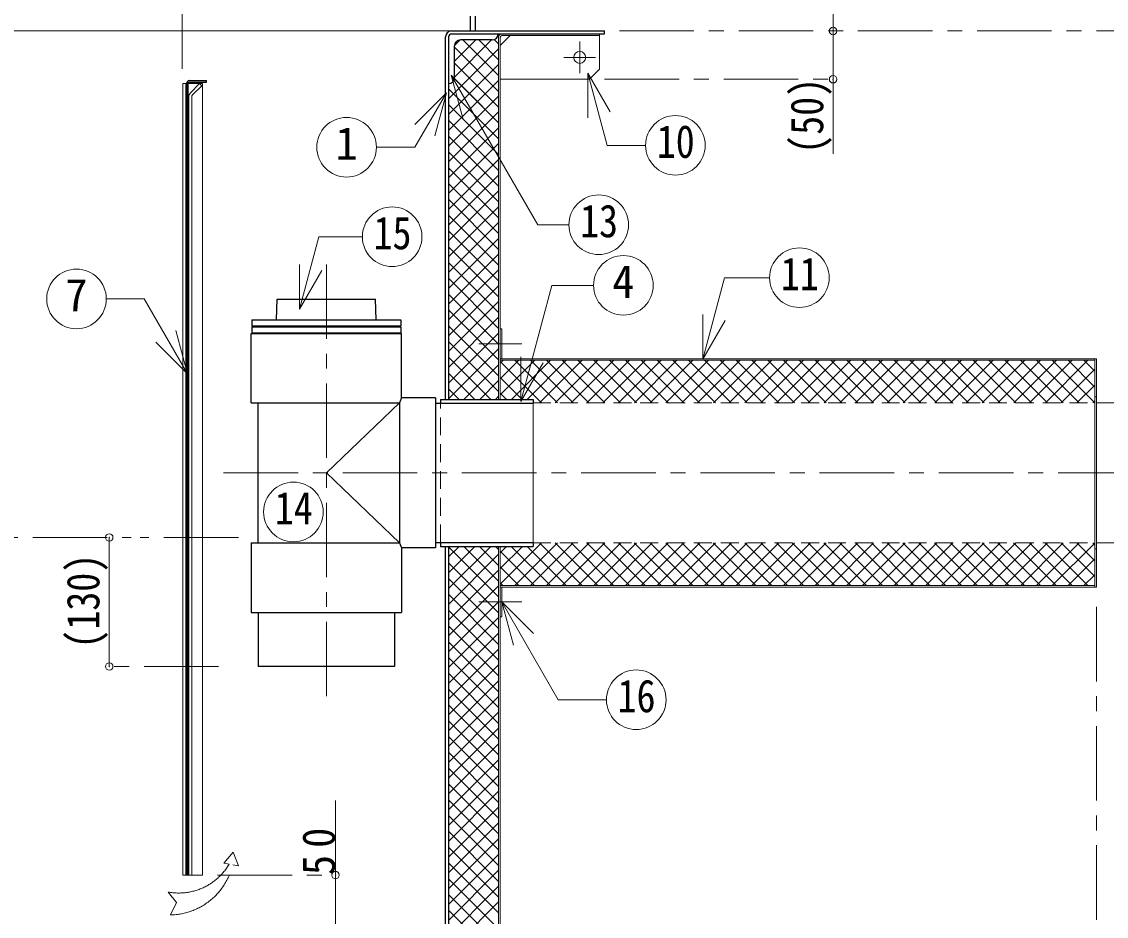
# Model space of a CAD drawing. Units: millimetres at full size, sheet at 1:15; details may follow other scales. Extents: x -3171 to 2904, y -2098 to 2117.
# Drawn here: x -1068 to 24, y -1284 to -384 of the extents above; entities that cross this region are included whole.
import ezdxf
from ezdxf.enums import TextEntityAlignment as Align

# ---------------------------------------------------------------- set-up
doc = ezdxf.new("R2010")
doc.units = ezdxf.units.MM
doc.header["$LTSCALE"] = 15
doc.header["$PDMODE"] = 32
doc.header["$PDSIZE"] = 7.5
for name, pattern in [('CHAIN1', [8, 5, -1, 1, -1]), ('DASHED1', [1.8, 1.2, -0.6]), ('DOUBLE_CHAIN1', [8.8, 5, -1, 0.6, -0.6, 0.6, -1])]:
    doc.linetypes.add(name, pattern=pattern)
doc.layers.add('0-6_補助線', color=4, linetype='Continuous', lineweight=9)
doc.styles.add('ＭＳ ゴシック', font='')
doc.styles.get('ＭＳ ゴシック').set_extended_font_data('MS Gothic')

msp = doc.modelspace()

# ---------------------------------------------------------------- linework, layer by layer
at = {"layer": '0-6_補助線', "linetype": 'CHAIN1'}
for p, q in [((-906.07, -430.95), (-906.07, -67.95)), ((-466.07, -392.95), (713.93, -392.95)), ((-506.07, -435.55), (-506.07, -403.55)), ((-490.07, -419.55), (-522.07, -419.55)), ((-481.07, -441.55), (-251.07, -441.55)), ((-761.07, -627.95), (-761.07, -1067.95)), ((-607.67, -707.95), (-564.47, -707.95)), ((-864.57, -837.95), (488.93, -837.95)), ((-607.67, -967.95), (-564.47, -967.95)), ((13.93, -972.95), (13.93, -1552.95)), ((-869.57, -1032.95), (-979.57, -1032.95)), ((-870.57, -1242.95), (-751.82, -1242.95))]:
    msp.add_line(p, q, dxfattribs=at)
at = {"layer": '0-6_補助線'}
for p, q in [((-251.07, -317.95), (-251.07, -516.55)), ((-635.07, -392.95), (-1847.07, -392.95)), ((-632.07, -439.32), (-594.7, -401.95)), ((-632.07, -423.41), (-610.61, -401.95)), ((-632.05, -407.49), (-626.54, -401.97)), ((-623.57, -401.95), (-587.67, -437.85)), ((-607.66, -401.95), (-587.67, -421.94)), ((-592.09, -401.62), (-587.67, -406.03)), ((-586.07, -407.55), (-576.07, -397.55)), ((-486.07, -397.55), (-486.07, -431.55)), ((-638.07, -461.23), (-587.67, -410.83)), ((-632.07, -409.36), (-587.67, -453.76)), ((-632.07, -425.27), (-587.67, -469.67)), ((-638.07, -477.14), (-587.67, -426.74)), ((-486.07, -431.55), (-496.07, -441.55)), ((-902.57, -445.95), (-901.82, -445.95)), ((-900.32, -445.95), (-885.57, -445.95)), ((-885.57, -1242.95), (-885.57, -445.95)), ((-638.07, -493.05), (-587.67, -442.65)), ((-632.18, -441.07), (-587.67, -485.58)), ((-496.07, -441.55), (-586.07, -441.55)), ((-638.07, -451.09), (-587.67, -501.49)), ((-638.07, -508.96), (-587.67, -458.56)), ((-638.07, -467), (-587.67, -517.4)), ((-638.07, -524.87), (-587.67, -474.47)), ((-638.07, -482.91), (-587.67, -533.31)), ((-638.07, -540.78), (-587.67, -490.38)), ((-638.07, -498.82), (-587.67, -549.22)), ((-638.07, -556.69), (-587.67, -506.29)), ((-638.07, -514.73), (-587.67, -565.13)), ((-638.07, -572.6), (-587.67, -522.2)), ((-638.07, -530.64), (-587.67, -581.04)), ((-638.07, -588.51), (-587.67, -538.11)), ((-638.07, -546.55), (-587.67, -596.95)), ((-638.07, -604.42), (-587.67, -554.02)), ((-638.07, -562.46), (-587.67, -612.86)), ((-638.07, -620.33), (-587.67, -569.93)), ((-638.07, -578.37), (-587.67, -628.77)), ((-638.07, -636.24), (-587.67, -585.84)), ((-638.07, -594.28), (-587.67, -644.68)), ((-638.07, -652.15), (-587.67, -601.75)), ((-638.07, -610.19), (-587.67, -660.59)), ((-638.07, -668.06), (-587.67, -617.66)), ((-638.07, -626.1), (-587.67, -676.5)), ((-638.07, -683.97), (-587.67, -633.57)), ((-638.07, -642.01), (-587.67, -692.41)), ((-638.07, -699.88), (-587.67, -649.48)), ((-638.07, -657.92), (-587.67, -708.32)), ((-638.07, -715.79), (-587.67, -665.39)), ((-638.07, -673.83), (-587.67, -724.23)), ((-638.07, -731.7), (-587.67, -681.3)), ((-638.07, -689.74), (-587.67, -740.14)), ((-638.07, -747.61), (-587.67, -697.21)), ((-638.07, -705.65), (-587.67, -756.05)), ((-638.07, -763.52), (-587.67, -713.12)), ((-638.07, -721.56), (-595.68, -763.95)), ((-622.59, -763.95), (-587.67, -729.03)), ((-586.07, -759.25), (-551.37, -724.55)), ((-586.07, -743.34), (-567.28, -724.55)), ((-586.07, -727.43), (-583.19, -724.55)), ((-586.07, -725.83), (-544.45, -767.45)), ((-574.86, -763.95), (-535.46, -724.55)), ((-571.44, -724.55), (-528.54, -767.45)), ((-558.95, -763.95), (-519.55, -724.55)), ((-555.53, -724.55), (-512.63, -767.45)), ((-546.54, -767.45), (-503.64, -724.55)), ((-539.62, -724.55), (-496.72, -767.45)), ((-530.63, -767.45), (-487.73, -724.55)), ((-523.71, -724.55), (-480.81, -767.45)), ((-514.72, -767.45), (-471.82, -724.55)), ((-507.8, -724.55), (-464.9, -767.45)), ((-498.81, -767.45), (-455.91, -724.55)), ((-491.89, -724.55), (-448.99, -767.45)), ((-482.91, -767.45), (-440.01, -724.55)), ((-475.98, -724.55), (-433.08, -767.45)), ((-467, -767.45), (-424.1, -724.55)), ((-460.07, -724.55), (-417.17, -767.45)), ((-451.09, -767.45), (-408.19, -724.55)), ((-444.16, -724.55), (-401.26, -767.45)), ((-435.18, -767.45), (-392.28, -724.55)), ((-428.25, -724.55), (-385.35, -767.45)), ((-419.27, -767.45), (-376.37, -724.55)), ((-412.34, -724.55), (-369.44, -767.45)), ((-403.36, -767.45), (-360.46, -724.55)), ((-396.43, -724.55), (-353.53, -767.45)), ((-387.45, -767.45), (-344.55, -724.55)), ((-380.52, -724.55), (-337.62, -767.45)), ((-371.54, -767.45), (-328.64, -724.55)), ((-364.61, -724.55), (-321.71, -767.45)), ((-355.63, -767.45), (-312.73, -724.55)), ((-348.7, -724.55), (-305.8, -767.45)), ((-339.72, -767.45), (-296.82, -724.55)), ((-332.79, -724.55), (-289.89, -767.45)), ((-323.81, -767.45), (-280.91, -724.55)), ((-316.88, -724.55), (-273.98, -767.45)), ((-307.9, -767.45), (-265, -724.55)), ((-300.97, -724.55), (-258.07, -767.45)), ((-291.99, -767.45), (-249.09, -724.55)), ((-285.06, -724.55), (-242.16, -767.45)), ((-276.08, -767.45), (-233.18, -724.55)), ((-269.15, -724.55), (-226.25, -767.45)), ((-260.17, -767.45), (-217.27, -724.55)), ((-253.24, -724.55), (-210.34, -767.45)), ((-244.26, -767.45), (-201.36, -724.55)), ((-237.33, -724.55), (-194.43, -767.45)), ((-228.35, -767.45), (-185.45, -724.55)), ((-221.42, -724.55), (-178.52, -767.45)), ((-212.44, -767.45), (-169.54, -724.55)), ((-205.51, -724.55), (-162.61, -767.45)), ((-196.53, -767.45), (-153.63, -724.55)), ((-189.6, -724.55), (-146.7, -767.45)), ((-180.62, -767.45), (-137.72, -724.55)), ((-173.69, -724.55), (-130.79, -767.45)), ((-164.71, -767.45), (-121.81, -724.55)), ((-157.78, -724.55), (-114.88, -767.45)), ((-148.8, -767.45), (-105.9, -724.55)), ((-141.87, -724.55), (-98.97, -767.45)), ((-132.89, -767.45), (-89.99, -724.55)), ((-125.96, -724.55), (-83.06, -767.45)), ((-116.98, -767.45), (-74.08, -724.55)), ((-110.05, -724.55), (-67.15, -767.45)), ((-101.07, -767.45), (-58.17, -724.55)), ((-94.14, -724.55), (-51.24, -767.45)), ((-85.16, -767.45), (-42.26, -724.55)), ((-78.23, -724.55), (-35.33, -767.45)), ((-69.25, -767.45), (-26.35, -724.55)), ((-62.32, -724.55), (-19.42, -767.45)), ((-53.34, -767.45), (-10.44, -724.55)), ((-46.41, -724.55), (-3.51, -767.45)), ((-37.43, -767.45), (5.47, -724.55)), ((-30.5, -724.55), (12.33, -767.38)), ((-14.59, -724.55), (12.33, -751.47)), ((1.32, -724.55), (12.33, -735.56)), ((-638.07, -737.47), (-611.59, -763.95)), ((-586.07, -741.74), (-563.86, -763.95)), ((-21.52, -767.45), (12.33, -733.61)), ((-606.68, -763.95), (-587.67, -744.94)), ((-5.61, -767.45), (12.33, -749.52)), ((-638.07, -753.38), (-627.5, -763.95)), ((-590.77, -763.95), (-587.67, -760.85)), ((-586.07, -757.65), (-579.77, -763.95)), ((12.33, -914.45), (12.33, -761.45)), ((13.93, -914.45), (13.93, -761.45)), ((10.3, -767.45), (12.33, -765.43)), ((-979.57, -902.95), (-979.57, -1032.95)), ((-638.07, -954.44), (-595.59, -911.95)), ((-638.07, -938.53), (-611.5, -911.95)), ((-638.07, -922.62), (-627.41, -911.95)), ((-638.07, -912.48), (-587.67, -962.88)), ((-622.68, -911.95), (-587.67, -946.97)), ((-606.77, -911.95), (-587.67, -931.06)), ((-590.86, -911.95), (-587.67, -915.15)), ((-586.07, -950.17), (-544.36, -908.45)), ((-586.07, -934.26), (-563.77, -911.95)), ((-586.07, -918.35), (-579.68, -911.95)), ((-586.07, -916.75), (-551.46, -951.35)), ((-574.95, -911.95), (-535.55, -951.35)), ((-571.35, -951.35), (-528.45, -908.45)), ((-559.04, -911.95), (-519.64, -951.35)), ((-555.44, -951.35), (-512.54, -908.45)), ((-546.63, -908.45), (-503.73, -951.35)), ((-539.53, -951.35), (-496.63, -908.45)), ((-530.72, -908.45), (-487.82, -951.35)), ((-523.62, -951.35), (-480.72, -908.45)), ((-514.81, -908.45), (-471.91, -951.35)), ((-507.71, -951.35), (-464.81, -908.45)), ((-498.91, -908.45), (-456.01, -951.35)), ((-491.8, -951.35), (-448.9, -908.45)), ((-483, -908.45), (-440.1, -951.35)), ((-475.89, -951.35), (-432.99, -908.45)), ((-467.09, -908.45), (-424.19, -951.35)), ((-459.98, -951.35), (-417.08, -908.45)), ((-451.18, -908.45), (-408.28, -951.35)), ((-444.07, -951.35), (-401.17, -908.45)), ((-435.27, -908.45), (-392.37, -951.35)), ((-428.16, -951.35), (-385.26, -908.45)), ((-419.36, -908.45), (-376.46, -951.35)), ((-412.25, -951.35), (-369.35, -908.45)), ((-403.45, -908.45), (-360.55, -951.35)), ((-396.34, -951.35), (-353.44, -908.45)), ((-387.54, -908.45), (-344.64, -951.35)), ((-380.43, -951.35), (-337.53, -908.45)), ((-371.63, -908.45), (-328.73, -951.35)), ((-364.52, -951.35), (-321.62, -908.45)), ((-355.72, -908.45), (-312.82, -951.35)), ((-348.61, -951.35), (-305.71, -908.45)), ((-339.81, -908.45), (-296.91, -951.35)), ((-332.7, -951.35), (-289.8, -908.45)), ((-323.9, -908.45), (-281, -951.35)), ((-316.79, -951.35), (-273.89, -908.45)), ((-307.99, -908.45), (-265.09, -951.35)), ((-300.88, -951.35), (-257.98, -908.45)), ((-292.08, -908.45), (-249.18, -951.35)), ((-284.97, -951.35), (-242.07, -908.45)), ((-276.17, -908.45), (-233.27, -951.35)), ((-269.06, -951.35), (-226.16, -908.45)), ((-260.26, -908.45), (-217.36, -951.35)), ((-253.15, -951.35), (-210.25, -908.45)), ((-244.35, -908.45), (-201.45, -951.35)), ((-237.24, -951.35), (-194.34, -908.45)), ((-228.44, -908.45), (-185.54, -951.35)), ((-221.33, -951.35), (-178.43, -908.45)), ((-212.53, -908.45), (-169.63, -951.35)), ((-205.42, -951.35), (-162.52, -908.45)), ((-196.62, -908.45), (-153.72, -951.35)), ((-189.51, -951.35), (-146.61, -908.45)), ((-180.71, -908.45), (-137.81, -951.35)), ((-173.6, -951.35), (-130.7, -908.45)), ((-164.8, -908.45), (-121.9, -951.35)), ((-157.69, -951.35), (-114.79, -908.45)), ((-148.89, -908.45), (-105.99, -951.35)), ((-141.78, -951.35), (-98.88, -908.45)), ((-132.98, -908.45), (-90.08, -951.35)), ((-125.87, -951.35), (-82.97, -908.45)), ((-117.07, -908.45), (-74.17, -951.35)), ((-109.96, -951.35), (-67.06, -908.45)), ((-101.16, -908.45), (-58.26, -951.35)), ((-94.05, -951.35), (-51.15, -908.45)), ((-85.25, -908.45), (-42.35, -951.35)), ((-78.14, -951.35), (-35.24, -908.45)), ((-69.34, -908.45), (-26.44, -951.35)), ((-62.23, -951.35), (-19.33, -908.45)), ((-53.43, -908.45), (-10.53, -951.35)), ((-46.32, -951.35), (-3.42, -908.45)), ((-37.52, -908.45), (5.38, -951.35)), ((-30.41, -951.35), (12.33, -908.62)), ((-21.61, -908.45), (12.33, -942.39)), ((-5.7, -908.45), (12.33, -926.48)), ((10.21, -908.45), (12.33, -910.57)), ((-638.07, -970.35), (-587.67, -919.95)), ((-14.5, -951.35), (12.33, -924.53)), ((-638.07, -928.39), (-587.67, -978.79)), ((-638.07, -986.26), (-587.67, -935.86)), ((-586.07, -932.66), (-567.37, -951.35)), ((-638.07, -944.3), (-587.67, -994.7)), ((-586.07, -948.57), (-583.28, -951.35)), ((1.41, -951.35), (12.33, -940.44)), ((-638.07, -1002.17), (-587.67, -951.77)), ((-638.07, -960.21), (-587.67, -1010.61)), ((12.21, -951.35), (12.33, -951.24)), ((-638.07, -1018.08), (-587.67, -967.68)), ((-638.07, -976.12), (-587.67, -1026.52)), ((-638.07, -1033.99), (-587.67, -983.59)), ((-638.07, -992.03), (-587.67, -1042.43)), ((-638.07, -1049.9), (-587.67, -999.5)), ((-638.07, -1007.94), (-587.67, -1058.34)), ((-638.07, -1065.81), (-587.67, -1015.41)), ((-638.07, -1023.85), (-587.67, -1074.25)), ((-638.07, -1081.72), (-587.67, -1031.32)), ((-638.07, -1039.76), (-587.67, -1090.16)), ((-638.07, -1097.63), (-587.67, -1047.23)), ((-638.07, -1055.67), (-587.67, -1106.07)), ((-638.07, -1113.54), (-587.67, -1063.14)), ((-638.07, -1071.58), (-587.67, -1121.98)), ((-638.07, -1129.45), (-587.67, -1079.05)), ((-638.07, -1087.49), (-587.67, -1137.89)), ((-638.07, -1145.36), (-587.67, -1094.96)), ((-638.07, -1103.4), (-587.67, -1153.8)), ((-638.07, -1161.27), (-587.67, -1110.87)), ((-638.07, -1119.31), (-587.67, -1169.71)), ((-638.07, -1177.18), (-587.67, -1126.78)), ((-638.07, -1135.22), (-587.67, -1185.62)), ((-638.07, -1193.09), (-587.67, -1142.69)), ((-638.07, -1151.13), (-587.67, -1201.53)), ((-751.82, -1367.95), (-751.82, -1167.95)), ((-638.07, -1209), (-587.67, -1158.6)), ((-638.07, -1167.04), (-587.67, -1217.44)), ((-638.07, -1224.91), (-587.67, -1174.51)), ((-638.07, -1182.95), (-587.67, -1233.35)), ((-638.07, -1240.82), (-587.67, -1190.42)), ((-638.07, -1198.86), (-587.67, -1249.26)), ((-638.07, -1256.73), (-587.67, -1206.33)), ((-638.07, -1214.76), (-587.67, -1265.16)), ((-638.07, -1272.64), (-587.67, -1222.24)), ((-638.07, -1230.67), (-587.67, -1281.07)), ((-901.82, -1242.95), (-902.57, -1242.95)), ((-900.32, -1242.95), (-899.57, -1242.95)), ((-896.57, -1242.95), (-885.57, -1242.95)), ((-638.07, -1288.55), (-587.67, -1238.15)), ((-684.97, -1351.35), (-587.67, -1254.06)), ((-638.07, -1246.58), (-587.67, -1296.98)), ((-638.07, -1262.49), (-587.67, -1312.89)), ((-669.06, -1351.35), (-587.67, -1269.97)), ((-638.07, -1278.4), (-587.67, -1328.8))]:
    msp.add_line(p, q, dxfattribs=at)
at = {"layer": '0-6_補助線', "color": 5, "lineweight": 25}
for p, q in [((-616.07, -392.95), (-616.07, -377.95)), ((-611.07, -392.95), (-611.07, -377.95)), ((-635.07, -392.95), (-481.07, -392.95)), ((-481.07, -395.95), (-481.07, -392.95)), ((-641.07, -763.95), (-641.07, -398.95)), ((-638.07, -398.95), (-638.07, -763.95)), ((-635.07, -395.95), (-481.07, -395.95)), ((-594.07, -401.95), (-626.07, -401.95)), ((-632.07, -439.95), (-632.07, -407.95)), ((-901.82, -445.95), (-901.82, -1242.95)), ((-900.32, -445.95), (-900.32, -1242.95)), ((-898.82, -442.95), (-881.82, -442.95)), ((-898.82, -444.45), (-881.82, -444.45)), ((-881.82, -444.45), (-881.82, -442.95)), ((-711.07, -683.95), (-711.57, -662.95)), ((-836.07, -683.95), (-686.07, -683.95)), ((-836.07, -683.95), (-836.07, -689.95)), ((-686.07, -683.95), (-686.07, -689.95)), ((-836.57, -697.45), (-685.57, -697.45)), ((-836.57, -767.45), (-836.57, -697.45)), ((-836.07, -689.95), (-686.07, -689.95)), ((-836.07, -690.95), (-686.07, -690.95)), ((-836.07, -690.95), (-836.07, -696.95)), ((-836.07, -696.95), (-686.07, -696.95)), ((-686.07, -690.95), (-686.07, -696.95)), ((-685.57, -762.45), (-685.57, -697.45)), ((-651.07, -762.45), (-685.57, -762.45)), ((-651.07, -762.45), (-651.07, -913.45)), ((-646.07, -763.95), (-553.07, -763.95)), ((-646.07, -763.95), (-646.07, -767.85)), ((-553.07, -763.95), (-553.07, -767.85)), ((-836.57, -767.45), (-687.57, -767.45)), ((-829.57, -908.45), (-829.57, -767.45)), ((-651.07, -767.85), (-553.07, -767.85)), ((-836.57, -908.45), (-687.57, -908.45)), ((-836.57, -908.45), (-836.57, -978.45)), ((-651.07, -908.05), (-553.07, -908.05)), ((-646.07, -908.05), (-646.07, -911.95)), ((-646.07, -911.95), (-553.07, -911.95)), ((-641.07, -1292.95), (-641.07, -911.95)), ((-638.07, -911.95), (-638.07, -1295.95)), ((-553.07, -908.05), (-553.07, -911.95)), ((-836.57, -978.45), (-685.57, -978.45)), ((-829.57, -978.45), (-829.57, -1032.95)), ((-692.57, -978.45), (-692.57, -1032.95)), ((-692.57, -1032.95), (-829.57, -1032.95)), ((-900.32, -1242.95), (-901.82, -1242.95))]:
    msp.add_line(p, q, dxfattribs=at)
at = {"layer": '0-6_補助線', "color": 7, "lineweight": 18}
for p, q in [((-587.67, -763.95), (-587.67, -399.15)), ((-586.07, -399.15), (-586.07, -763.95)), ((-584.47, -397.55), (-486.07, -397.55)), ((-486.07, -397.55), (-486.07, -395.95)), ((-497.75, -435.53), (-475.25, -474.5)), ((-497.75, -435.53), (-497.75, -480.53)), ((-905.57, -1242.95), (-905.57, -445.95)), ((-902.57, -445.95), (-905.57, -445.95)), ((-902.57, -1242.95), (-902.57, -445.95)), ((-897.81, -455.2), (-888.57, -445.95)), ((-888.57, -445.95), (-886.45, -448.08)), ((-635.33, -437.36), (-603.51, -469.18)), ((-635.33, -437.36), (-623.69, -480.83)), ((-895.69, -457.32), (-886.45, -448.08)), ((-640.23, -455.19), (-672.05, -487.01)), ((-640.23, -455.19), (-671.89, -510.04)), ((-640.23, -455.19), (-651.88, -498.66)), ((-899.57, -459.44), (-899.57, -1242.95)), ((-896.57, -459.44), (-896.57, -1242.95)), ((-710.67, -510.04), (-671.89, -510.04)), ((-788.25, -672.98), (-768.74, -600.15)), ((-724.81, -600.15), (-768.74, -600.15)), ((-788.25, -672.98), (-788.25, -627.98)), ((-788.25, -672.98), (-765.75, -634)), ((-565.37, -765.98), (-534.05, -649.09)), ((-534.05, -649.09), (-492.14, -649.09)), ((-382.21, -723.31), (-382.21, -678.31)), ((-382.21, -723.31), (-359.71, -684.34)), ((-900.89, -738.12), (-912.54, -694.66)), ((-900.89, -738.12), (-932.71, -706.3)), ((-586.07, -722.95), (13.93, -722.95)), ((-586.07, -724.55), (12.33, -724.55)), ((-565.37, -765.98), (-565.37, -720.98)), ((-565.37, -765.98), (-542.87, -727.01)), ((12.33, -722.95), (12.33, -761.45)), ((13.93, -722.95), (13.93, -761.45)), ((12.33, -761.45), (13.93, -761.45)), ((-553.07, -908.05), (-553.07, -767.85)), ((-587.67, -1348.15), (-587.67, -911.95)), ((-586.07, -1349.75), (-586.07, -911.95)), ((12.33, -914.45), (13.93, -914.45)), ((12.33, -914.45), (12.33, -952.95)), ((13.93, -914.45), (13.93, -952.95)), ((-586.07, -951.35), (12.33, -951.35)), ((-586.07, -952.95), (13.93, -952.95)), ((-584.47, -952.95), (-584.47, -982.95)), ((-584.47, -967.95), (-552.65, -999.77)), ((-584.47, -967.95), (-527.64, -1066.4)), ((-584.47, -967.95), (-572.83, -1011.42)), ((-586.07, -982.95), (-584.47, -982.95)), ((-527.64, -1066.4), (-479.17, -1066.4)), ((-902.57, -1242.95), (-905.57, -1242.95)), ((-896.57, -1242.95), (-899.57, -1242.95))]:
    msp.add_line(p, q, dxfattribs=at)
at = {"layer": '0-6_補助線', "color": 7, "linetype": 'DASHED1', "lineweight": 18}
msp.add_line((-646.07, -908.05), (-646.07, -767.85), dxfattribs=at)
at = {"layer": '0-6_補助線', "linetype": 'DASHED1'}
for p, q in [((-553.07, -767.45), (63.93, -767.45)), ((-553.07, -908.45), (63.93, -908.45))]:
    msp.add_line(p, q, dxfattribs=at)
at = {"layer": '0-6_補助線', "linetype": 'DOUBLE_CHAIN1'}
for p, q in [((-849.57, -902.95), (-1836.07, -902.95)), ((-855.34, -1232.6), (-849.61, -1233.75))]:
    msp.add_line(p, q, dxfattribs=at)
at = {"layer": '0-6_補助線', "color": 7, "lineweight": 18}
for points in [[(-497.75, -435.53), (-478.3, -508.1), (-439.74, -508.1)], [(-635.33, -437.36), (-548.32, -588.07), (-516.94, -588.07)], [(-382.21, -723.31), (-360.26, -641.37), (-314.91, -641.37)], [(-900.89, -738.12), (-944.41, -662.74), (-982.54, -662.74)], [(-586.07, -692.95), (-584.47, -692.95), (-584.47, -722.95)]]:
    msp.add_lwpolyline(points, dxfattribs=at)
at = {"layer": '0-6_補助線', "color": 5, "lineweight": 25}
for points in [[(-811.07, -683.95), (-810.57, -662.95), (-711.57, -662.95)], [(-685.57, -762.45), (-687.57, -767.45), (-687.57, -908.45), (-685.57, -913.45)], [(-651.07, -913.45), (-685.57, -913.45), (-685.57, -978.45)]]:
    msp.add_lwpolyline(points, dxfattribs=at)
at = {"layer": '0-6_補助線'}
msp.add_lwpolyline([(-687.57, -767.45), (-761.07, -837.95), (-687.57, -908.45)], dxfattribs=at)
at = {"layer": '0-6_補助線', "linetype": 'DOUBLE_CHAIN1'}
for points in [[(-849.61, -1233.75), (-854.72, -1219.86), (-864.22, -1230.82), (-858.91, -1231.89)], [(-920.13, -1260.06), (-911.73, -1270.65), (-917.94, -1283.08)]]:
    msp.add_lwpolyline(points, dxfattribs=at)
at = {"layer": '0-6_補助線'}
msp.add_circle((-506.07, -419.55), 6, dxfattribs=at)
at = {"layer": '0-6_補助線', "color": 7, "lineweight": 18}
for centre in [(-740.67, -510.04), (-409.74, -508.1), (-486.94, -588.07), (-694.81, -600.15), (-462.14, -649.09), (-284.91, -641.37), (-1012.54, -662.74), (-794.19, -877.3), (-449.17, -1066.4)]:
    msp.add_circle(centre, 30, dxfattribs=at)
at = {"layer": '0-6_補助線', "color": 5, "lineweight": 25}
for centre, radius, start, end in [((-635.07, -398.95), 6, 90, 180), ((-635.07, -398.95), 3, 90, 180), ((-626.07, -407.95), 6, 90, 180), ((-594.07, -395.95), 6, 270, 0), ((-898.82, -445.95), 3, 90, 180), ((-898.82, -445.95), 1.5, 90, 180), ((-638.07, -439.95), 6, 270, 0)]:
    msp.add_arc(centre, radius, start, end, dxfattribs=at)
at = {"layer": '0-6_補助線', "color": 7, "lineweight": 18}
for centre, radius, start in [((-584.47, -399.15), 3.2, 90), ((-584.47, -399.15), 1.6, 90), ((-893.57, -459.44), 6, 135), ((-893.57, -459.44), 3, 135)]:
    msp.add_arc(centre, radius, start, 180, dxfattribs=at)
at = {"layer": '0-6_補助線', "linetype": 'DOUBLE_CHAIN1'}
for centre, radius, start, end in [((-909.52, -1202.5), 58.52, 259.55796, 329.86058), ((-919.24, -1217.41), 65.68, 271.13356, 346.62834)]:
    msp.add_arc(centre, radius, start, end, dxfattribs=at)
at = {"layer": '0-6_補助線'}
for p in [(-251.07, -392.95), (-251.07, -441.55), (-979.57, -902.95), (-979.57, -1032.95), (-751.82, -1242.95)]:
    msp.add_point(p, dxfattribs=at)

# ---------------------------------------------------------------- texts
at = {"layer": '0-6_補助線', "color": 7, "style": 'ＭＳ ゴシック', "width": 0.85}
for s, p in [('(50)', (-251.07, -516.55)), ('(130)', (-979.57, -1014.83))]:
    msp.add_text(s, height=32.99, rotation=90, dxfattribs=at).set_placement(p, align=Align.BOTTOM_LEFT)
at = {"layer": '0-6_補助線', "color": 7, "style": 'ＭＳ ゴシック'}
for s, p in [('1', (-751.92, -532.54)), ('4', (-473.39, -671.59)), ('7', (-1023.79, -685.24))]:
    msp.add_text(s, height=32.99, dxfattribs=at).set_placement(p, align=Align.BOTTOM_LEFT)
at = {"layer": '0-6_補助線', "color": 7, "style": 'ＭＳ ゴシック', "width": 0.85}
for s, p in [('10', (-428.49, -530.6)), ('13', (-505.69, -610.57)), ('15', (-713.56, -622.65)), ('11', (-303.66, -663.87)), ('14', (-812.94, -899.8)), ('16', (-467.92, -1088.9))]:
    msp.add_text(s, height=32.99, dxfattribs=at).set_placement(p, align=Align.BOTTOM_LEFT)
at = {"layer": '0-6_補助線', "color": 7, "insert": (-751.82, -1242.95), "char_height": 32.99, "attachment_point": 7, "rotation": 90, "style": 'ＭＳ ゴシック'}
msp.add_mtext('\\T1.36;\\W0.9;50', dxfattribs=at)

doc.saveas('drawing.dxf')
